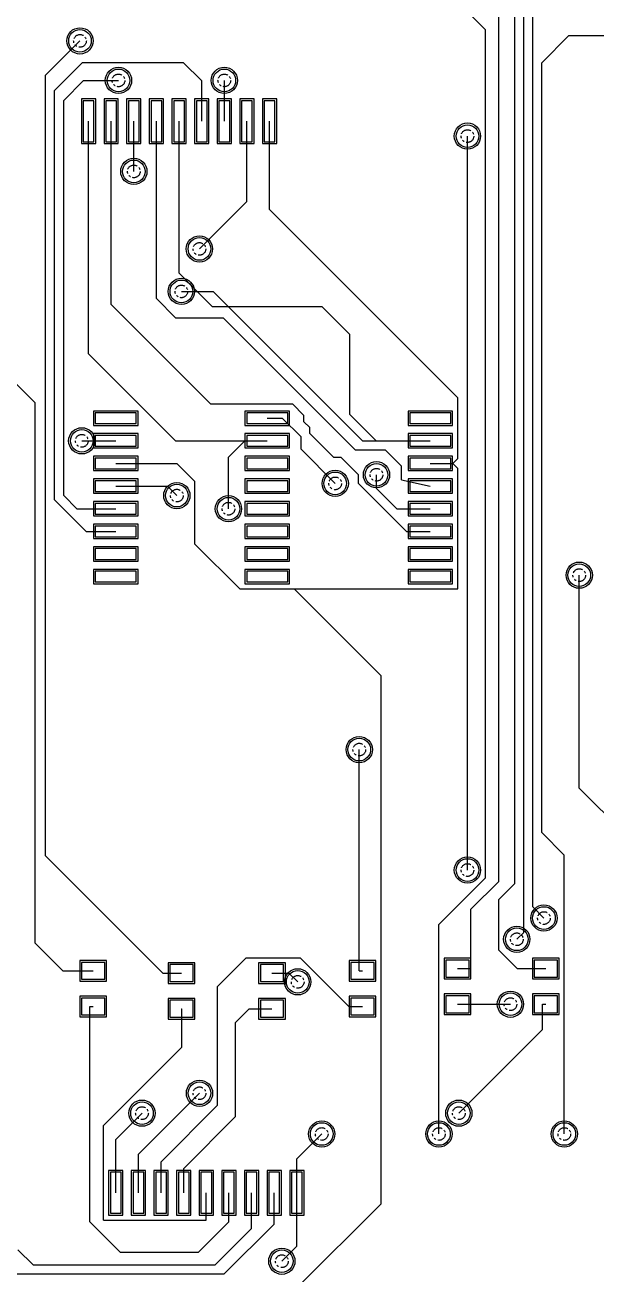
# Model space of a CAD drawing. Extents: x 208 to 628, y 649 to 1243.
# Drawn here: x 468.2 to 500.2, y 1060.2 to 1130.3 of the extents above; entities that cross this region are included whole.
import ezdxf

# ---------------------------------------------------------------- set-up
doc = ezdxf.new("R2010")
doc.units = 0
doc.header["$MEASUREMENT"] = 0
doc.linetypes.add('PHANTOM2', pattern=[1.25, 0.625, -0.125, 0.125, -0.125, 0.125, -0.125])
for name, color, linetype in [('BottomSolder', 6, 'CONTINUOUS'), ('MultiLayer', 9, 'CONTINUOUS'), ('TOPLAYER', 250, 'CONTINUOUS'), ('TopPaste', 8, 'CONTINUOUS'), ('TopSolder', 216, 'CONTINUOUS'), ('VIAHOLELAYER', 255, 'PHANTOM2')]:
    doc.layers.add(name, color=color, linetype=linetype)

msp = doc.modelspace()

# ---------------------------------------------------------------- linework, layer by layer
at = {"layer": 'BottomSolder'}
for centre in [(471.289, 1129.421), (473.448, 1127.203), (479.389, 1127.203), (493.031, 1124.079), (474.309, 1122.098), (477.991, 1117.75), (476.978, 1115.367), (471.39, 1106.985), (485.61, 1104.597), (487.926, 1105.08), (476.724, 1103.911), (479.62, 1103.175), (499.305, 1099.447), (486.961, 1089.662), (493.031, 1082.905), (497.324, 1080.213), (495.8, 1079.019), (483.506, 1076.632), (495.444, 1075.378), (477.994, 1070.383), (474.769, 1069.266), (492.549, 1069.266), (484.852, 1068.097), (491.431, 1068.097), (498.467, 1068.097), (482.617, 1060.96)]:
    msp.add_circle(centre, 0.737, dxfattribs=at)
at = {"layer": 'MultiLayer'}
for centre in [(471.289, 1129.421), (473.448, 1127.203), (479.389, 1127.203), (493.031, 1124.079), (474.309, 1122.098), (477.991, 1117.75), (476.978, 1115.367), (471.39, 1106.985), (485.61, 1104.597), (487.926, 1105.08), (476.724, 1103.911), (479.62, 1103.175), (499.305, 1099.447), (486.961, 1089.662), (493.031, 1082.905), (497.324, 1080.213), (495.8, 1079.019), (483.506, 1076.632), (495.444, 1075.378), (477.994, 1070.383), (474.769, 1069.266), (492.549, 1069.266), (484.852, 1068.097), (491.431, 1068.097), (498.467, 1068.097), (482.617, 1060.96)]:
    msp.add_circle(centre, 0.635, dxfattribs=at)
at = {"layer": 'TOPLAYER'}
for p, q in [((490.081, 1134.014), (494.047, 1130.048)), ((494.784, 1082.266), (494.784, 1134.594)), ((495.683, 1082.154), (495.683, 1133.72)), ((496.187, 1079.407), (496.187, 1133.259)), ((496.692, 1080.845), (496.692, 1131.19)), ((494.047, 1082.474), (494.047, 1130.048)), ((497.197, 1128.194), (498.721, 1129.718)), ((498.721, 1129.718), (518.711, 1129.718)), ((469.358, 1127.491), (471.289, 1129.421)), ((469.866, 1126.644), (471.437, 1128.215)), ((471.437, 1128.215), (477.081, 1128.215)), ((477.081, 1128.215), (478.119, 1127.178)), ((497.197, 1085.014), (497.197, 1128.194)), ((469.358, 1083.702), (469.358, 1127.491)), ((470.374, 1126.085), (471.492, 1127.203)), ((471.492, 1127.203), (473.448, 1127.203)), ((478.119, 1124.914), (478.119, 1127.178)), ((479.389, 1124.914), (479.389, 1127.203)), ((469.866, 1103.683), (469.866, 1126.644)), ((470.374, 1103.911), (470.374, 1126.085)), ((472.069, 1126.064), (471.469, 1126.064)), ((471.469, 1126.064), (471.469, 1123.764)), ((472.069, 1123.764), (472.069, 1126.064)), ((473.339, 1126.064), (472.739, 1126.064)), ((472.739, 1126.064), (472.739, 1123.764)), ((473.339, 1123.764), (473.339, 1126.064)), ((474.609, 1126.064), (474.009, 1126.064)), ((474.009, 1126.064), (474.009, 1123.764)), ((474.609, 1123.764), (474.609, 1126.064)), ((475.879, 1126.064), (475.279, 1126.064)), ((475.279, 1126.064), (475.279, 1123.764)), ((475.879, 1123.764), (475.879, 1126.064)), ((477.149, 1126.064), (476.549, 1126.064)), ((476.549, 1126.064), (476.549, 1123.764)), ((477.149, 1123.764), (477.149, 1126.064)), ((478.419, 1126.064), (477.819, 1126.064)), ((477.819, 1126.064), (477.819, 1123.764)), ((478.419, 1123.764), (478.419, 1126.064)), ((479.689, 1126.064), (479.089, 1126.064)), ((479.089, 1126.064), (479.089, 1123.764)), ((479.689, 1123.764), (479.689, 1126.064)), ((480.959, 1126.064), (480.359, 1126.064)), ((480.359, 1126.064), (480.359, 1123.764)), ((480.959, 1123.764), (480.959, 1126.064)), ((482.229, 1126.064), (481.629, 1126.064)), ((481.629, 1126.064), (481.629, 1123.764)), ((482.229, 1123.764), (482.229, 1126.064)), ((471.769, 1111.864), (471.769, 1124.914)), ((473.039, 1114.64), (473.039, 1124.914)), ((474.309, 1122.098), (474.309, 1124.914)), ((475.579, 1114.963), (475.579, 1124.914)), ((476.849, 1116.383), (476.849, 1124.914)), ((480.659, 1120.418), (480.659, 1124.914)), ((481.929, 1119.967), (481.929, 1124.914)), ((471.469, 1123.764), (472.069, 1123.764)), ((472.739, 1123.764), (473.339, 1123.764)), ((474.009, 1123.764), (474.609, 1123.764)), ((475.279, 1123.764), (475.879, 1123.764)), ((476.549, 1123.764), (477.149, 1123.764)), ((477.819, 1123.764), (478.419, 1123.764)), ((479.089, 1123.764), (479.689, 1123.764)), ((480.359, 1123.764), (480.959, 1123.764)), ((481.629, 1123.764), (482.229, 1123.764)), ((493.031, 1082.905), (493.031, 1124.079)), ((456.727, 1121.166), (468.77, 1109.122)), ((477.991, 1117.75), (480.659, 1120.418)), ((481.929, 1119.967), (492.498, 1109.398)), ((476.849, 1116.383), (477.865, 1115.367)), ((476.978, 1115.367), (477.865, 1115.367)), ((477.865, 1115.367), (478.704, 1114.527)), ((477.865, 1115.367), (478.756, 1115.367)), ((478.756, 1115.367), (479.596, 1114.527)), ((473.039, 1114.64), (478.62, 1109.059)), ((475.579, 1114.963), (476.648, 1113.893)), ((478.704, 1114.527), (479.596, 1114.527)), ((479.596, 1114.527), (487.138, 1106.985)), ((479.596, 1114.527), (484.854, 1114.527)), ((484.854, 1114.527), (486.427, 1112.954)), ((476.648, 1113.893), (479.315, 1113.893)), ((479.315, 1113.893), (486.728, 1106.48)), ((486.427, 1108.458), (486.427, 1112.954)), ((471.769, 1111.864), (476.648, 1106.985)), ((492.498, 1105.994), (492.498, 1109.398)), ((468.77, 1078.804), (468.77, 1109.122)), ((478.62, 1109.059), (483.21, 1109.059)), ((483.21, 1109.059), (483.859, 1108.409)), ((474.445, 1108.555), (472.145, 1108.555)), ((472.145, 1108.555), (472.145, 1107.955)), ((474.445, 1107.955), (474.445, 1108.555)), ((482.949, 1108.555), (480.649, 1108.555)), ((480.649, 1108.555), (480.649, 1107.955)), ((481.799, 1108.255), (482.643, 1108.255)), ((482.643, 1108.255), (483.697, 1107.2)), ((482.949, 1107.955), (482.949, 1108.555)), ((483.859, 1108.043), (483.859, 1108.409)), ((483.859, 1108.043), (484.18, 1107.723)), ((486.427, 1108.458), (487.9, 1106.985)), ((492.098, 1108.555), (489.798, 1108.555)), ((489.798, 1108.555), (489.798, 1107.955)), ((492.098, 1107.955), (492.098, 1108.555)), ((472.145, 1107.955), (474.445, 1107.955)), ((474.445, 1107.285), (472.145, 1107.285)), ((472.145, 1107.285), (472.145, 1106.685)), ((474.445, 1106.685), (474.445, 1107.285)), ((480.649, 1107.955), (482.949, 1107.955)), ((482.949, 1107.285), (480.649, 1107.285)), ((480.649, 1107.285), (480.649, 1106.685)), ((482.949, 1106.685), (482.949, 1107.285)), ((484.18, 1107.402), (484.18, 1107.723)), ((484.18, 1107.402), (485.508, 1106.073)), ((489.798, 1107.955), (492.098, 1107.955)), ((492.098, 1107.285), (489.798, 1107.285)), ((489.798, 1107.285), (489.798, 1106.685)), ((492.098, 1106.685), (492.098, 1107.285)), ((471.39, 1106.985), (473.295, 1106.985)), ((472.145, 1106.685), (474.445, 1106.685)), ((476.648, 1106.985), (480.534, 1106.985)), ((479.62, 1106.07), (480.534, 1106.985)), ((480.534, 1106.985), (481.799, 1106.985)), ((480.649, 1106.685), (482.949, 1106.685)), ((483.697, 1106.51), (483.697, 1107.2)), ((487.138, 1106.985), (487.9, 1106.985)), ((487.9, 1106.985), (490.948, 1106.985)), ((489.798, 1106.685), (492.098, 1106.685)), ((474.445, 1106.015), (472.145, 1106.015)), ((472.145, 1106.015), (472.145, 1105.415)), ((474.445, 1105.415), (474.445, 1106.015)), ((479.62, 1103.175), (479.62, 1106.07)), ((482.949, 1106.015), (480.649, 1106.015)), ((480.649, 1106.015), (480.649, 1105.415)), ((482.949, 1105.415), (482.949, 1106.015)), ((483.697, 1106.51), (485.61, 1104.597)), ((485.508, 1106.073), (485.922, 1106.073)), ((485.922, 1106.073), (486.914, 1105.081)), ((486.728, 1106.48), (488.408, 1106.48)), ((488.408, 1106.48), (489.323, 1105.566)), ((492.098, 1106.015), (489.798, 1106.015)), ((489.798, 1106.015), (489.798, 1105.415)), ((492.098, 1105.415), (492.098, 1106.015)), ((492.218, 1105.715), (492.498, 1105.994)), ((472.145, 1105.415), (474.445, 1105.415)), ((473.295, 1105.715), (476.724, 1105.715)), ((476.724, 1105.715), (477.74, 1104.699)), ((480.649, 1105.415), (482.949, 1105.415)), ((489.323, 1104.8), (489.323, 1105.566)), ((489.798, 1105.415), (492.098, 1105.415)), ((490.948, 1105.715), (492.218, 1105.715)), ((492.218, 1105.715), (492.498, 1105.435)), ((492.498, 1098.679), (492.498, 1105.435)), ((474.445, 1104.745), (472.145, 1104.745)), ((472.145, 1104.745), (472.145, 1104.145)), ((474.445, 1104.145), (474.445, 1104.745)), ((477.74, 1101.193), (477.74, 1104.699)), ((482.949, 1104.745), (480.649, 1104.745)), ((480.649, 1104.745), (480.649, 1104.145)), ((482.949, 1104.145), (482.949, 1104.745)), ((486.914, 1104.593), (486.914, 1105.081)), ((486.914, 1104.593), (489.602, 1101.905)), ((487.926, 1104.318), (487.926, 1105.08)), ((489.323, 1104.8), (490.948, 1104.445)), ((492.098, 1104.745), (489.798, 1104.745)), ((489.798, 1104.745), (489.798, 1104.145)), ((492.098, 1104.145), (492.098, 1104.745)), ((470.374, 1103.911), (471.111, 1103.175)), ((472.145, 1104.145), (474.445, 1104.145)), ((473.295, 1104.445), (476.191, 1104.445)), ((476.191, 1104.445), (476.724, 1103.911)), ((480.649, 1104.145), (482.949, 1104.145)), ((487.926, 1104.318), (489.069, 1103.175)), ((489.798, 1104.145), (492.098, 1104.145)), ((469.866, 1103.683), (471.644, 1101.905)), ((471.111, 1103.175), (473.295, 1103.175)), ((474.445, 1103.475), (472.145, 1103.475)), ((472.145, 1103.475), (472.145, 1102.875)), ((474.445, 1102.875), (474.445, 1103.475)), ((482.949, 1103.475), (480.649, 1103.475)), ((480.649, 1103.475), (480.649, 1102.875)), ((482.949, 1102.875), (482.949, 1103.475)), ((489.069, 1103.175), (490.948, 1103.175)), ((492.098, 1103.475), (489.798, 1103.475)), ((489.798, 1103.475), (489.798, 1102.875)), ((492.098, 1102.875), (492.098, 1103.475)), ((472.145, 1102.875), (474.445, 1102.875)), ((480.649, 1102.875), (482.949, 1102.875)), ((489.798, 1102.875), (492.098, 1102.875)), ((471.644, 1101.905), (473.295, 1101.905)), ((474.445, 1102.205), (472.145, 1102.205)), ((472.145, 1102.205), (472.145, 1101.605)), ((474.445, 1101.605), (474.445, 1102.205)), ((482.949, 1102.205), (480.649, 1102.205)), ((480.649, 1102.205), (480.649, 1101.605)), ((482.949, 1101.605), (482.949, 1102.205)), ((489.602, 1101.905), (490.948, 1101.905)), ((492.098, 1102.205), (489.798, 1102.205)), ((489.798, 1102.205), (489.798, 1101.605)), ((492.098, 1101.605), (492.098, 1102.205)), ((472.145, 1101.605), (474.445, 1101.605)), ((477.74, 1101.193), (480.255, 1098.679)), ((480.649, 1101.605), (482.949, 1101.605)), ((489.798, 1101.605), (492.098, 1101.605)), ((474.445, 1100.935), (472.145, 1100.935)), ((472.145, 1100.935), (472.145, 1100.335)), ((472.145, 1100.335), (474.445, 1100.335)), ((474.445, 1100.335), (474.445, 1100.935)), ((482.949, 1100.935), (480.649, 1100.935)), ((480.649, 1100.935), (480.649, 1100.335)), ((480.649, 1100.335), (482.949, 1100.335)), ((482.949, 1100.335), (482.949, 1100.935)), ((492.098, 1100.935), (489.798, 1100.935)), ((489.798, 1100.935), (489.798, 1100.335)), ((489.798, 1100.335), (492.098, 1100.335)), ((492.098, 1100.335), (492.098, 1100.935)), ((474.445, 1099.665), (472.145, 1099.665)), ((472.145, 1099.665), (472.145, 1099.065)), ((474.445, 1099.065), (474.445, 1099.665)), ((482.949, 1099.665), (480.649, 1099.665)), ((480.649, 1099.665), (480.649, 1099.065)), ((482.949, 1099.065), (482.949, 1099.665)), ((492.098, 1099.665), (489.798, 1099.665)), ((489.798, 1099.665), (489.798, 1099.065)), ((492.098, 1099.065), (492.098, 1099.665)), ((472.145, 1099.065), (474.445, 1099.065)), ((480.649, 1099.065), (482.949, 1099.065)), ((489.798, 1099.065), (492.098, 1099.065)), ((499.305, 1087.503), (499.305, 1099.447)), ((480.255, 1098.679), (483.303, 1098.679)), ((483.303, 1098.679), (488.18, 1093.802)), ((483.303, 1098.679), (492.498, 1098.679)), ((488.18, 1064.186), (488.18, 1093.802)), ((486.961, 1077.251), (486.961, 1089.662)), ((499.305, 1087.503), (508.754, 1078.054)), ((497.197, 1085.014), (498.467, 1083.744)), ((469.358, 1083.702), (475.937, 1077.124)), ((498.467, 1068.097), (498.467, 1083.744)), ((491.431, 1079.857), (494.047, 1082.474)), ((493.228, 1080.71), (494.784, 1082.266)), ((494.788, 1081.258), (495.683, 1082.154)), ((493.228, 1077.378), (493.228, 1080.71)), ((494.788, 1078.41), (494.788, 1081.258)), ((496.692, 1080.845), (497.324, 1080.213)), ((491.431, 1068.097), (491.431, 1079.857)), ((495.8, 1079.019), (496.187, 1079.407)), ((468.77, 1078.804), (470.324, 1077.251)), ((479.01, 1076.378), (480.611, 1077.978)), ((480.611, 1077.978), (483.649, 1077.978)), ((483.649, 1077.978), (486.376, 1075.251)), ((493.125, 1077.853), (491.825, 1077.853)), ((491.825, 1077.853), (491.825, 1076.903)), ((493.125, 1076.903), (493.125, 1077.853)), ((494.788, 1078.41), (495.82, 1077.378)), ((498.078, 1077.853), (496.778, 1077.853)), ((496.778, 1077.853), (496.778, 1076.903)), ((498.078, 1076.903), (498.078, 1077.853)), ((470.324, 1077.251), (472.028, 1077.251)), ((472.678, 1077.726), (471.378, 1077.726)), ((471.378, 1077.726), (471.378, 1076.776)), ((472.678, 1076.776), (472.678, 1077.726)), ((477.631, 1077.599), (476.331, 1077.599)), ((476.331, 1077.599), (476.331, 1076.649)), ((477.631, 1076.649), (477.631, 1077.599)), ((482.711, 1077.599), (481.411, 1077.599)), ((481.411, 1077.599), (481.411, 1076.649)), ((482.711, 1076.649), (482.711, 1077.599)), ((487.791, 1077.726), (486.491, 1077.726)), ((486.491, 1077.726), (486.491, 1076.776)), ((486.961, 1077.251), (487.141, 1077.251)), ((487.791, 1076.776), (487.791, 1077.726)), ((492.475, 1077.378), (493.228, 1077.378)), ((495.82, 1077.378), (497.428, 1077.378)), ((471.378, 1076.776), (472.678, 1076.776)), ((475.937, 1077.124), (476.981, 1077.124)), ((476.331, 1076.649), (477.631, 1076.649)), ((481.411, 1076.649), (482.711, 1076.649)), ((482.061, 1077.124), (483.014, 1077.124)), ((483.014, 1077.124), (483.506, 1076.632)), ((486.491, 1076.776), (487.791, 1076.776)), ((491.825, 1076.903), (493.125, 1076.903)), ((496.778, 1076.903), (498.078, 1076.903)), ((472.678, 1075.726), (471.378, 1075.726)), ((471.378, 1075.726), (471.378, 1074.776)), ((472.678, 1074.776), (472.678, 1075.726)), ((479.01, 1069.711), (479.01, 1076.378)), ((487.791, 1075.726), (486.491, 1075.726)), ((486.491, 1075.726), (486.491, 1074.776)), ((487.791, 1074.776), (487.791, 1075.726)), ((493.125, 1075.853), (491.825, 1075.853)), ((491.825, 1075.853), (491.825, 1074.903)), ((493.125, 1074.903), (493.125, 1075.853)), ((498.078, 1075.853), (496.778, 1075.853)), ((496.778, 1075.853), (496.778, 1074.903)), ((498.078, 1074.903), (498.078, 1075.853)), ((471.848, 1075.251), (472.028, 1075.251)), ((471.848, 1063.17), (471.848, 1075.251)), ((477.631, 1075.599), (476.331, 1075.599)), ((476.331, 1075.599), (476.331, 1074.649)), ((476.981, 1075.124), (477.004, 1075.124)), ((477.004, 1072.962), (477.004, 1075.124)), ((477.631, 1074.649), (477.631, 1075.599)), ((480.019, 1074.354), (480.788, 1075.124)), ((480.788, 1075.124), (482.061, 1075.124)), ((482.711, 1075.599), (481.411, 1075.599)), ((481.411, 1075.599), (481.411, 1074.649)), ((482.711, 1074.649), (482.711, 1075.599)), ((486.376, 1075.251), (487.141, 1075.251)), ((492.475, 1075.378), (495.444, 1075.378)), ((497.248, 1075.378), (497.428, 1075.378)), ((497.248, 1073.965), (497.248, 1075.378)), ((471.378, 1074.776), (472.678, 1074.776)), ((476.331, 1074.649), (477.631, 1074.649)), ((480.019, 1069.073), (480.019, 1074.354)), ((481.411, 1074.649), (482.711, 1074.649)), ((486.491, 1074.776), (487.791, 1074.776)), ((491.825, 1074.903), (493.125, 1074.903)), ((496.778, 1074.903), (498.078, 1074.903)), ((492.549, 1069.266), (497.248, 1073.965)), ((472.61, 1068.568), (477.004, 1072.962)), ((474.568, 1066.957), (477.994, 1070.383)), ((475.838, 1066.539), (479.01, 1069.711)), ((473.298, 1067.795), (474.769, 1069.266)), ((477.108, 1066.163), (480.019, 1069.073)), ((472.61, 1063.271), (472.61, 1068.568)), ((483.458, 1066.703), (484.852, 1068.097)), ((473.298, 1064.799), (473.298, 1067.795)), ((474.568, 1064.799), (474.568, 1066.957)), ((483.458, 1064.799), (483.458, 1066.703)), ((473.598, 1065.949), (472.998, 1065.949)), ((472.998, 1065.949), (472.998, 1063.649)), ((473.598, 1063.649), (473.598, 1065.949)), ((474.868, 1065.949), (474.268, 1065.949)), ((474.268, 1065.949), (474.268, 1063.649)), ((474.868, 1063.649), (474.868, 1065.949)), ((476.138, 1065.949), (475.538, 1065.949)), ((475.538, 1065.949), (475.538, 1063.649)), ((475.838, 1064.799), (475.838, 1066.539)), ((476.138, 1063.649), (476.138, 1065.949)), ((477.408, 1065.949), (476.808, 1065.949)), ((476.808, 1065.949), (476.808, 1063.649)), ((477.108, 1064.799), (477.108, 1066.163)), ((477.408, 1063.649), (477.408, 1065.949)), ((478.678, 1065.949), (478.078, 1065.949)), ((478.078, 1065.949), (478.078, 1063.649)), ((478.678, 1063.649), (478.678, 1065.949)), ((479.948, 1065.949), (479.348, 1065.949)), ((479.348, 1065.949), (479.348, 1063.649)), ((479.948, 1063.649), (479.948, 1065.949)), ((481.218, 1065.949), (480.618, 1065.949)), ((480.618, 1065.949), (480.618, 1063.649)), ((481.218, 1063.649), (481.218, 1065.949)), ((482.488, 1065.949), (481.888, 1065.949)), ((481.888, 1065.949), (481.888, 1063.649)), ((482.488, 1063.649), (482.488, 1065.949)), ((483.758, 1065.949), (483.158, 1065.949)), ((483.158, 1065.949), (483.158, 1063.649)), ((483.758, 1063.649), (483.758, 1065.949)), ((478.378, 1063.271), (478.378, 1064.799)), ((479.648, 1063.17), (479.648, 1064.799)), ((480.918, 1062.798), (480.918, 1064.799)), ((482.188, 1063.046), (482.188, 1064.799)), ((483.458, 1061.801), (483.458, 1064.799)), ((483.458, 1059.464), (488.18, 1064.186)), ((471.848, 1063.17), (473.549, 1061.468)), ((472.61, 1063.271), (478.378, 1063.271)), ((472.998, 1063.649), (473.598, 1063.649)), ((474.268, 1063.649), (474.868, 1063.649)), ((475.538, 1063.649), (476.138, 1063.649)), ((476.808, 1063.649), (477.408, 1063.649)), ((477.947, 1061.468), (479.648, 1063.17)), ((478.078, 1063.649), (478.678, 1063.649)), ((479.348, 1063.649), (479.948, 1063.649)), ((480.618, 1063.649), (481.218, 1063.649)), ((481.888, 1063.649), (482.488, 1063.649)), ((483.158, 1063.649), (483.758, 1063.649)), ((478.869, 1060.749), (480.918, 1062.798)), ((479.388, 1060.245), (482.188, 1063.046)), ((482.617, 1060.96), (483.458, 1061.801)), ((467.809, 1061.595), (468.655, 1060.749)), ((473.549, 1061.468), (477.947, 1061.468)), ((468.655, 1060.749), (478.869, 1060.749)), ((467.58, 1060.245), (479.388, 1060.245))]:
    msp.add_line(p, q, dxfattribs=at)
for centre in [(471.289, 1129.421), (473.448, 1127.203), (479.389, 1127.203), (493.031, 1124.079), (474.309, 1122.098), (477.991, 1117.75), (476.978, 1115.367), (471.39, 1106.985), (485.61, 1104.597), (487.926, 1105.08), (476.724, 1103.911), (479.62, 1103.175), (499.305, 1099.447), (486.961, 1089.662), (493.031, 1082.905), (497.324, 1080.213), (495.8, 1079.019), (483.506, 1076.632), (495.444, 1075.378), (477.994, 1070.383), (474.769, 1069.266), (492.549, 1069.266), (484.852, 1068.097), (491.431, 1068.097), (498.467, 1068.097), (482.617, 1060.96)]:
    msp.add_circle(centre, 0.635, dxfattribs=at)
at = {"layer": 'TopPaste'}
for p, q in [((472.069, 1126.064), (471.469, 1126.064)), ((471.469, 1126.064), (471.469, 1123.764)), ((472.069, 1123.764), (472.069, 1126.064)), ((473.339, 1126.064), (472.739, 1126.064)), ((472.739, 1126.064), (472.739, 1123.764)), ((473.339, 1123.764), (473.339, 1126.064)), ((474.609, 1126.064), (474.009, 1126.064)), ((474.009, 1126.064), (474.009, 1123.764)), ((474.609, 1123.764), (474.609, 1126.064)), ((475.879, 1126.064), (475.279, 1126.064)), ((475.279, 1126.064), (475.279, 1123.764)), ((475.879, 1123.764), (475.879, 1126.064)), ((477.149, 1126.064), (476.549, 1126.064)), ((476.549, 1126.064), (476.549, 1123.764)), ((477.149, 1123.764), (477.149, 1126.064)), ((478.419, 1126.064), (477.819, 1126.064)), ((477.819, 1126.064), (477.819, 1123.764)), ((478.419, 1123.764), (478.419, 1126.064)), ((479.689, 1126.064), (479.089, 1126.064)), ((479.089, 1126.064), (479.089, 1123.764)), ((479.689, 1123.764), (479.689, 1126.064)), ((480.959, 1126.064), (480.359, 1126.064)), ((480.359, 1126.064), (480.359, 1123.764)), ((480.959, 1123.764), (480.959, 1126.064)), ((482.229, 1126.064), (481.629, 1126.064)), ((481.629, 1126.064), (481.629, 1123.764)), ((482.229, 1123.764), (482.229, 1126.064)), ((471.469, 1123.764), (472.069, 1123.764)), ((472.739, 1123.764), (473.339, 1123.764)), ((474.009, 1123.764), (474.609, 1123.764)), ((475.279, 1123.764), (475.879, 1123.764)), ((476.549, 1123.764), (477.149, 1123.764)), ((477.819, 1123.764), (478.419, 1123.764)), ((479.089, 1123.764), (479.689, 1123.764)), ((480.359, 1123.764), (480.959, 1123.764)), ((481.629, 1123.764), (482.229, 1123.764)), ((474.445, 1108.555), (472.145, 1108.555)), ((472.145, 1108.555), (472.145, 1107.955)), ((474.445, 1107.955), (474.445, 1108.555)), ((482.949, 1108.555), (480.649, 1108.555)), ((480.649, 1108.555), (480.649, 1107.955)), ((482.949, 1107.955), (482.949, 1108.555)), ((492.098, 1108.555), (489.798, 1108.555)), ((489.798, 1108.555), (489.798, 1107.955)), ((492.098, 1107.955), (492.098, 1108.555)), ((472.145, 1107.955), (474.445, 1107.955)), ((474.445, 1107.285), (472.145, 1107.285)), ((472.145, 1107.285), (472.145, 1106.685)), ((474.445, 1106.685), (474.445, 1107.285)), ((480.649, 1107.955), (482.949, 1107.955)), ((482.949, 1107.285), (480.649, 1107.285)), ((480.649, 1107.285), (480.649, 1106.685)), ((482.949, 1106.685), (482.949, 1107.285)), ((489.798, 1107.955), (492.098, 1107.955)), ((492.098, 1107.285), (489.798, 1107.285)), ((489.798, 1107.285), (489.798, 1106.685)), ((492.098, 1106.685), (492.098, 1107.285)), ((472.145, 1106.685), (474.445, 1106.685)), ((480.649, 1106.685), (482.949, 1106.685)), ((489.798, 1106.685), (492.098, 1106.685)), ((474.445, 1106.015), (472.145, 1106.015)), ((472.145, 1106.015), (472.145, 1105.415)), ((474.445, 1105.415), (474.445, 1106.015)), ((482.949, 1106.015), (480.649, 1106.015)), ((480.649, 1106.015), (480.649, 1105.415)), ((482.949, 1105.415), (482.949, 1106.015)), ((492.098, 1106.015), (489.798, 1106.015)), ((489.798, 1106.015), (489.798, 1105.415)), ((492.098, 1105.415), (492.098, 1106.015)), ((472.145, 1105.415), (474.445, 1105.415)), ((480.649, 1105.415), (482.949, 1105.415)), ((489.798, 1105.415), (492.098, 1105.415)), ((474.445, 1104.745), (472.145, 1104.745)), ((472.145, 1104.745), (472.145, 1104.145)), ((474.445, 1104.145), (474.445, 1104.745)), ((482.949, 1104.745), (480.649, 1104.745)), ((480.649, 1104.745), (480.649, 1104.145)), ((482.949, 1104.145), (482.949, 1104.745)), ((492.098, 1104.745), (489.798, 1104.745)), ((489.798, 1104.745), (489.798, 1104.145)), ((492.098, 1104.145), (492.098, 1104.745)), ((472.145, 1104.145), (474.445, 1104.145)), ((480.649, 1104.145), (482.949, 1104.145)), ((489.798, 1104.145), (492.098, 1104.145)), ((474.445, 1103.475), (472.145, 1103.475)), ((472.145, 1103.475), (472.145, 1102.875)), ((474.445, 1102.875), (474.445, 1103.475)), ((482.949, 1103.475), (480.649, 1103.475)), ((480.649, 1103.475), (480.649, 1102.875)), ((482.949, 1102.875), (482.949, 1103.475)), ((492.098, 1103.475), (489.798, 1103.475)), ((489.798, 1103.475), (489.798, 1102.875)), ((492.098, 1102.875), (492.098, 1103.475)), ((472.145, 1102.875), (474.445, 1102.875)), ((480.649, 1102.875), (482.949, 1102.875)), ((489.798, 1102.875), (492.098, 1102.875)), ((474.445, 1102.205), (472.145, 1102.205)), ((472.145, 1102.205), (472.145, 1101.605)), ((474.445, 1101.605), (474.445, 1102.205)), ((482.949, 1102.205), (480.649, 1102.205)), ((480.649, 1102.205), (480.649, 1101.605)), ((482.949, 1101.605), (482.949, 1102.205)), ((492.098, 1102.205), (489.798, 1102.205)), ((489.798, 1102.205), (489.798, 1101.605)), ((492.098, 1101.605), (492.098, 1102.205)), ((472.145, 1101.605), (474.445, 1101.605)), ((480.649, 1101.605), (482.949, 1101.605)), ((489.798, 1101.605), (492.098, 1101.605)), ((474.445, 1100.935), (472.145, 1100.935)), ((472.145, 1100.935), (472.145, 1100.335)), ((472.145, 1100.335), (474.445, 1100.335)), ((474.445, 1100.335), (474.445, 1100.935)), ((482.949, 1100.935), (480.649, 1100.935)), ((480.649, 1100.935), (480.649, 1100.335)), ((480.649, 1100.335), (482.949, 1100.335)), ((482.949, 1100.335), (482.949, 1100.935)), ((492.098, 1100.935), (489.798, 1100.935)), ((489.798, 1100.935), (489.798, 1100.335)), ((489.798, 1100.335), (492.098, 1100.335)), ((492.098, 1100.335), (492.098, 1100.935)), ((474.445, 1099.665), (472.145, 1099.665)), ((472.145, 1099.665), (472.145, 1099.065)), ((474.445, 1099.065), (474.445, 1099.665)), ((482.949, 1099.665), (480.649, 1099.665)), ((480.649, 1099.665), (480.649, 1099.065)), ((482.949, 1099.065), (482.949, 1099.665)), ((492.098, 1099.665), (489.798, 1099.665)), ((489.798, 1099.665), (489.798, 1099.065)), ((492.098, 1099.065), (492.098, 1099.665)), ((472.145, 1099.065), (474.445, 1099.065)), ((480.649, 1099.065), (482.949, 1099.065)), ((489.798, 1099.065), (492.098, 1099.065)), ((493.125, 1077.853), (491.825, 1077.853)), ((491.825, 1077.853), (491.825, 1076.903)), ((493.125, 1076.903), (493.125, 1077.853)), ((498.078, 1077.853), (496.778, 1077.853)), ((496.778, 1077.853), (496.778, 1076.903)), ((498.078, 1076.903), (498.078, 1077.853)), ((472.678, 1077.726), (471.378, 1077.726)), ((471.378, 1077.726), (471.378, 1076.776)), ((472.678, 1076.776), (472.678, 1077.726)), ((477.631, 1077.599), (476.331, 1077.599)), ((476.331, 1077.599), (476.331, 1076.649)), ((477.631, 1076.649), (477.631, 1077.599)), ((482.711, 1077.599), (481.411, 1077.599)), ((481.411, 1077.599), (481.411, 1076.649)), ((482.711, 1076.649), (482.711, 1077.599)), ((487.791, 1077.726), (486.491, 1077.726)), ((486.491, 1077.726), (486.491, 1076.776)), ((487.791, 1076.776), (487.791, 1077.726)), ((471.378, 1076.776), (472.678, 1076.776)), ((476.331, 1076.649), (477.631, 1076.649)), ((481.411, 1076.649), (482.711, 1076.649)), ((486.491, 1076.776), (487.791, 1076.776)), ((491.825, 1076.903), (493.125, 1076.903)), ((496.778, 1076.903), (498.078, 1076.903)), ((472.678, 1075.726), (471.378, 1075.726)), ((471.378, 1075.726), (471.378, 1074.776)), ((472.678, 1074.776), (472.678, 1075.726)), ((487.791, 1075.726), (486.491, 1075.726)), ((486.491, 1075.726), (486.491, 1074.776)), ((487.791, 1074.776), (487.791, 1075.726)), ((493.125, 1075.853), (491.825, 1075.853)), ((491.825, 1075.853), (491.825, 1074.903)), ((493.125, 1074.903), (493.125, 1075.853)), ((498.078, 1075.853), (496.778, 1075.853)), ((496.778, 1075.853), (496.778, 1074.903)), ((498.078, 1074.903), (498.078, 1075.853)), ((477.631, 1075.599), (476.331, 1075.599)), ((476.331, 1075.599), (476.331, 1074.649)), ((477.631, 1074.649), (477.631, 1075.599)), ((482.711, 1075.599), (481.411, 1075.599)), ((481.411, 1075.599), (481.411, 1074.649)), ((482.711, 1074.649), (482.711, 1075.599)), ((471.378, 1074.776), (472.678, 1074.776)), ((476.331, 1074.649), (477.631, 1074.649)), ((481.411, 1074.649), (482.711, 1074.649)), ((486.491, 1074.776), (487.791, 1074.776)), ((491.825, 1074.903), (493.125, 1074.903)), ((496.778, 1074.903), (498.078, 1074.903)), ((473.598, 1065.949), (472.998, 1065.949)), ((472.998, 1065.949), (472.998, 1063.649)), ((473.598, 1063.649), (473.598, 1065.949)), ((474.868, 1065.949), (474.268, 1065.949)), ((474.268, 1065.949), (474.268, 1063.649)), ((474.868, 1063.649), (474.868, 1065.949)), ((476.138, 1065.949), (475.538, 1065.949)), ((475.538, 1065.949), (475.538, 1063.649)), ((476.138, 1063.649), (476.138, 1065.949)), ((477.408, 1065.949), (476.808, 1065.949)), ((476.808, 1065.949), (476.808, 1063.649)), ((477.408, 1063.649), (477.408, 1065.949)), ((478.678, 1065.949), (478.078, 1065.949)), ((478.078, 1065.949), (478.078, 1063.649)), ((478.678, 1063.649), (478.678, 1065.949)), ((479.948, 1065.949), (479.348, 1065.949)), ((479.348, 1065.949), (479.348, 1063.649)), ((479.948, 1063.649), (479.948, 1065.949)), ((481.218, 1065.949), (480.618, 1065.949)), ((480.618, 1065.949), (480.618, 1063.649)), ((481.218, 1063.649), (481.218, 1065.949)), ((482.488, 1065.949), (481.888, 1065.949)), ((481.888, 1065.949), (481.888, 1063.649)), ((482.488, 1063.649), (482.488, 1065.949)), ((483.758, 1065.949), (483.158, 1065.949)), ((483.158, 1065.949), (483.158, 1063.649)), ((483.758, 1063.649), (483.758, 1065.949)), ((472.998, 1063.649), (473.598, 1063.649)), ((474.268, 1063.649), (474.868, 1063.649)), ((475.538, 1063.649), (476.138, 1063.649)), ((476.808, 1063.649), (477.408, 1063.649)), ((478.078, 1063.649), (478.678, 1063.649)), ((479.348, 1063.649), (479.948, 1063.649)), ((480.618, 1063.649), (481.218, 1063.649)), ((481.888, 1063.649), (482.488, 1063.649)), ((483.158, 1063.649), (483.758, 1063.649))]:
    msp.add_line(p, q, dxfattribs=at)
at = {"layer": 'TopSolder'}
for p, q in [((472.17, 1126.165), (471.367, 1126.165)), ((471.367, 1126.165), (471.367, 1123.662)), ((472.17, 1123.662), (472.17, 1126.165)), ((473.44, 1126.165), (472.637, 1126.165)), ((472.637, 1126.165), (472.637, 1123.662)), ((473.44, 1123.662), (473.44, 1126.165)), ((474.71, 1126.165), (473.907, 1126.165)), ((473.907, 1126.165), (473.907, 1123.662)), ((474.71, 1123.662), (474.71, 1126.165)), ((475.98, 1126.165), (475.177, 1126.165)), ((475.177, 1126.165), (475.177, 1123.662)), ((475.98, 1123.662), (475.98, 1126.165)), ((477.25, 1126.165), (476.447, 1126.165)), ((476.447, 1126.165), (476.447, 1123.662)), ((477.25, 1123.662), (477.25, 1126.165)), ((478.52, 1126.165), (477.717, 1126.165)), ((477.717, 1126.165), (477.717, 1123.662)), ((478.52, 1123.662), (478.52, 1126.165)), ((479.79, 1126.165), (478.987, 1126.165)), ((478.987, 1126.165), (478.987, 1123.662)), ((479.79, 1123.662), (479.79, 1126.165)), ((481.06, 1126.165), (480.257, 1126.165)), ((480.257, 1126.165), (480.257, 1123.662)), ((481.06, 1123.662), (481.06, 1126.165)), ((482.33, 1126.165), (481.527, 1126.165)), ((481.527, 1126.165), (481.527, 1123.662)), ((482.33, 1123.662), (482.33, 1126.165)), ((471.367, 1123.662), (472.17, 1123.662)), ((472.637, 1123.662), (473.44, 1123.662)), ((473.907, 1123.662), (474.71, 1123.662)), ((475.177, 1123.662), (475.98, 1123.662)), ((476.447, 1123.662), (477.25, 1123.662)), ((477.717, 1123.662), (478.52, 1123.662)), ((478.987, 1123.662), (479.79, 1123.662)), ((480.257, 1123.662), (481.06, 1123.662)), ((481.527, 1123.662), (482.33, 1123.662)), ((474.547, 1108.656), (472.044, 1108.656)), ((472.044, 1108.656), (472.044, 1107.853)), ((474.547, 1107.853), (474.547, 1108.656)), ((483.05, 1108.656), (480.547, 1108.656)), ((480.547, 1108.656), (480.547, 1107.853)), ((483.05, 1107.853), (483.05, 1108.656)), ((492.2, 1108.656), (489.697, 1108.656)), ((489.697, 1108.656), (489.697, 1107.853)), ((492.2, 1107.853), (492.2, 1108.656)), ((472.044, 1107.853), (474.547, 1107.853)), ((474.547, 1107.386), (472.044, 1107.386)), ((472.044, 1107.386), (472.044, 1106.583)), ((474.547, 1106.583), (474.547, 1107.386)), ((480.547, 1107.853), (483.05, 1107.853)), ((483.05, 1107.386), (480.547, 1107.386)), ((480.547, 1107.386), (480.547, 1106.583)), ((483.05, 1106.583), (483.05, 1107.386)), ((489.697, 1107.853), (492.2, 1107.853)), ((492.2, 1107.386), (489.697, 1107.386)), ((489.697, 1107.386), (489.697, 1106.583)), ((492.2, 1106.583), (492.2, 1107.386)), ((472.044, 1106.583), (474.547, 1106.583)), ((480.547, 1106.583), (483.05, 1106.583)), ((489.697, 1106.583), (492.2, 1106.583)), ((474.547, 1106.116), (472.044, 1106.116)), ((472.044, 1106.116), (472.044, 1105.313)), ((474.547, 1105.313), (474.547, 1106.116)), ((483.05, 1106.116), (480.547, 1106.116)), ((480.547, 1106.116), (480.547, 1105.313)), ((483.05, 1105.313), (483.05, 1106.116)), ((492.2, 1106.116), (489.697, 1106.116)), ((489.697, 1106.116), (489.697, 1105.313)), ((492.2, 1105.313), (492.2, 1106.116)), ((472.044, 1105.313), (474.547, 1105.313)), ((480.547, 1105.313), (483.05, 1105.313)), ((489.697, 1105.313), (492.2, 1105.313)), ((474.547, 1104.846), (472.044, 1104.846)), ((472.044, 1104.846), (472.044, 1104.043)), ((474.547, 1104.043), (474.547, 1104.846)), ((483.05, 1104.846), (480.547, 1104.846)), ((480.547, 1104.846), (480.547, 1104.043)), ((483.05, 1104.043), (483.05, 1104.846)), ((492.2, 1104.846), (489.697, 1104.846)), ((489.697, 1104.846), (489.697, 1104.043)), ((492.2, 1104.043), (492.2, 1104.846)), ((472.044, 1104.043), (474.547, 1104.043)), ((480.547, 1104.043), (483.05, 1104.043)), ((489.697, 1104.043), (492.2, 1104.043)), ((474.547, 1103.576), (472.044, 1103.576)), ((472.044, 1103.576), (472.044, 1102.773)), ((474.547, 1102.773), (474.547, 1103.576)), ((483.05, 1103.576), (480.547, 1103.576)), ((480.547, 1103.576), (480.547, 1102.773)), ((483.05, 1102.773), (483.05, 1103.576)), ((492.2, 1103.576), (489.697, 1103.576)), ((489.697, 1103.576), (489.697, 1102.773)), ((492.2, 1102.773), (492.2, 1103.576)), ((472.044, 1102.773), (474.547, 1102.773)), ((480.547, 1102.773), (483.05, 1102.773)), ((489.697, 1102.773), (492.2, 1102.773)), ((474.547, 1102.306), (472.044, 1102.306)), ((472.044, 1102.306), (472.044, 1101.503)), ((474.547, 1101.503), (474.547, 1102.306)), ((483.05, 1102.306), (480.547, 1102.306)), ((480.547, 1102.306), (480.547, 1101.503)), ((483.05, 1101.503), (483.05, 1102.306)), ((492.2, 1102.306), (489.697, 1102.306)), ((489.697, 1102.306), (489.697, 1101.503)), ((492.2, 1101.503), (492.2, 1102.306)), ((472.044, 1101.503), (474.547, 1101.503)), ((474.547, 1101.036), (472.044, 1101.036)), ((472.044, 1101.036), (472.044, 1100.233)), ((474.547, 1100.233), (474.547, 1101.036)), ((480.547, 1101.503), (483.05, 1101.503)), ((483.05, 1101.036), (480.547, 1101.036)), ((480.547, 1101.036), (480.547, 1100.233)), ((483.05, 1100.233), (483.05, 1101.036)), ((489.697, 1101.503), (492.2, 1101.503)), ((492.2, 1101.036), (489.697, 1101.036)), ((489.697, 1101.036), (489.697, 1100.233)), ((492.2, 1100.233), (492.2, 1101.036)), ((472.044, 1100.233), (474.547, 1100.233)), ((474.547, 1099.766), (472.044, 1099.766)), ((472.044, 1099.766), (472.044, 1098.963)), ((474.547, 1098.963), (474.547, 1099.766)), ((480.547, 1100.233), (483.05, 1100.233)), ((483.05, 1099.766), (480.547, 1099.766)), ((480.547, 1099.766), (480.547, 1098.963)), ((483.05, 1098.963), (483.05, 1099.766)), ((489.697, 1100.233), (492.2, 1100.233)), ((492.2, 1099.766), (489.697, 1099.766)), ((489.697, 1099.766), (489.697, 1098.963)), ((492.2, 1098.963), (492.2, 1099.766)), ((472.044, 1098.963), (474.547, 1098.963)), ((480.547, 1098.963), (483.05, 1098.963)), ((489.697, 1098.963), (492.2, 1098.963)), ((472.78, 1077.827), (471.277, 1077.827)), ((471.277, 1077.827), (471.277, 1076.674)), ((472.78, 1076.674), (472.78, 1077.827)), ((487.893, 1077.827), (486.39, 1077.827)), ((486.39, 1077.827), (486.39, 1076.674)), ((487.893, 1076.674), (487.893, 1077.827)), ((493.227, 1077.954), (491.724, 1077.954)), ((491.724, 1077.954), (491.724, 1076.801)), ((493.227, 1076.801), (493.227, 1077.954)), ((498.18, 1077.954), (496.677, 1077.954)), ((496.677, 1077.954), (496.677, 1076.801)), ((498.18, 1076.801), (498.18, 1077.954)), ((477.733, 1077.7), (476.23, 1077.7)), ((476.23, 1077.7), (476.23, 1076.547)), ((477.733, 1076.547), (477.733, 1077.7)), ((482.813, 1077.7), (481.31, 1077.7)), ((481.31, 1077.7), (481.31, 1076.547)), ((482.813, 1076.547), (482.813, 1077.7)), ((471.277, 1076.674), (472.78, 1076.674)), ((476.23, 1076.547), (477.733, 1076.547)), ((481.31, 1076.547), (482.813, 1076.547)), ((486.39, 1076.674), (487.893, 1076.674)), ((491.724, 1076.801), (493.227, 1076.801)), ((496.677, 1076.801), (498.18, 1076.801)), ((472.78, 1075.827), (471.277, 1075.827)), ((471.277, 1075.827), (471.277, 1074.674)), ((472.78, 1074.674), (472.78, 1075.827)), ((487.893, 1075.827), (486.39, 1075.827)), ((486.39, 1075.827), (486.39, 1074.674)), ((487.893, 1074.674), (487.893, 1075.827)), ((493.227, 1075.954), (491.724, 1075.954)), ((491.724, 1075.954), (491.724, 1074.801)), ((493.227, 1074.801), (493.227, 1075.954)), ((498.18, 1075.954), (496.677, 1075.954)), ((496.677, 1075.954), (496.677, 1074.801)), ((498.18, 1074.801), (498.18, 1075.954)), ((477.733, 1075.7), (476.23, 1075.7)), ((476.23, 1075.7), (476.23, 1074.547)), ((477.733, 1074.547), (477.733, 1075.7)), ((482.813, 1075.7), (481.31, 1075.7)), ((481.31, 1075.7), (481.31, 1074.547)), ((482.813, 1074.547), (482.813, 1075.7)), ((471.277, 1074.674), (472.78, 1074.674)), ((476.23, 1074.547), (477.733, 1074.547)), ((481.31, 1074.547), (482.813, 1074.547)), ((486.39, 1074.674), (487.893, 1074.674)), ((491.724, 1074.801), (493.227, 1074.801)), ((496.677, 1074.801), (498.18, 1074.801)), ((473.7, 1066.05), (472.897, 1066.05)), ((472.897, 1066.05), (472.897, 1063.547)), ((473.7, 1063.547), (473.7, 1066.05)), ((474.97, 1066.05), (474.167, 1066.05)), ((474.167, 1066.05), (474.167, 1063.547)), ((474.97, 1063.547), (474.97, 1066.05)), ((476.24, 1066.05), (475.437, 1066.05)), ((475.437, 1066.05), (475.437, 1063.547)), ((476.24, 1063.547), (476.24, 1066.05)), ((477.51, 1066.05), (476.707, 1066.05)), ((476.707, 1066.05), (476.707, 1063.547)), ((477.51, 1063.547), (477.51, 1066.05)), ((478.78, 1066.05), (477.977, 1066.05)), ((477.977, 1066.05), (477.977, 1063.547)), ((478.78, 1063.547), (478.78, 1066.05)), ((480.05, 1066.05), (479.247, 1066.05)), ((479.247, 1066.05), (479.247, 1063.547)), ((480.05, 1063.547), (480.05, 1066.05)), ((481.32, 1066.05), (480.517, 1066.05)), ((480.517, 1066.05), (480.517, 1063.547)), ((481.32, 1063.547), (481.32, 1066.05)), ((482.59, 1066.05), (481.787, 1066.05)), ((481.787, 1066.05), (481.787, 1063.547)), ((482.59, 1063.547), (482.59, 1066.05)), ((483.86, 1066.05), (483.057, 1066.05)), ((483.057, 1066.05), (483.057, 1063.547)), ((483.86, 1063.547), (483.86, 1066.05)), ((472.897, 1063.547), (473.7, 1063.547)), ((474.167, 1063.547), (474.97, 1063.547)), ((475.437, 1063.547), (476.24, 1063.547)), ((476.707, 1063.547), (477.51, 1063.547)), ((477.977, 1063.547), (478.78, 1063.547)), ((479.247, 1063.547), (480.05, 1063.547)), ((480.517, 1063.547), (481.32, 1063.547)), ((481.787, 1063.547), (482.59, 1063.547)), ((483.057, 1063.547), (483.86, 1063.547))]:
    msp.add_line(p, q, dxfattribs=at)
for centre in [(471.289, 1129.421), (473.448, 1127.203), (479.389, 1127.203), (493.031, 1124.079), (474.309, 1122.098), (477.991, 1117.75), (476.978, 1115.367), (471.39, 1106.985), (485.61, 1104.597), (487.926, 1105.08), (476.724, 1103.911), (479.62, 1103.175), (499.305, 1099.447), (486.961, 1089.662), (493.031, 1082.905), (497.324, 1080.213), (495.8, 1079.019), (483.506, 1076.632), (495.444, 1075.378), (477.994, 1070.383), (474.769, 1069.266), (492.549, 1069.266), (484.852, 1068.097), (491.431, 1068.097), (498.467, 1068.097), (482.617, 1060.96)]:
    msp.add_circle(centre, 0.737, dxfattribs=at)
at = {"layer": 'VIAHOLELAYER'}
for centre in [(471.289, 1129.421), (473.448, 1127.203), (479.389, 1127.203), (493.031, 1124.079), (474.309, 1122.098), (477.991, 1117.75), (476.978, 1115.367), (471.39, 1106.985), (487.926, 1105.08), (485.61, 1104.597), (476.724, 1103.911), (479.62, 1103.175), (499.305, 1099.447), (486.961, 1089.662), (493.031, 1082.905), (497.324, 1080.213), (495.8, 1079.019), (483.506, 1076.632), (495.444, 1075.378), (477.994, 1070.383), (474.769, 1069.266), (492.549, 1069.266), (484.852, 1068.097), (491.431, 1068.097), (498.467, 1068.097), (482.617, 1060.96)]:
    msp.add_circle(centre, 0.356, dxfattribs=at)

doc.saveas('drawing.dxf')
